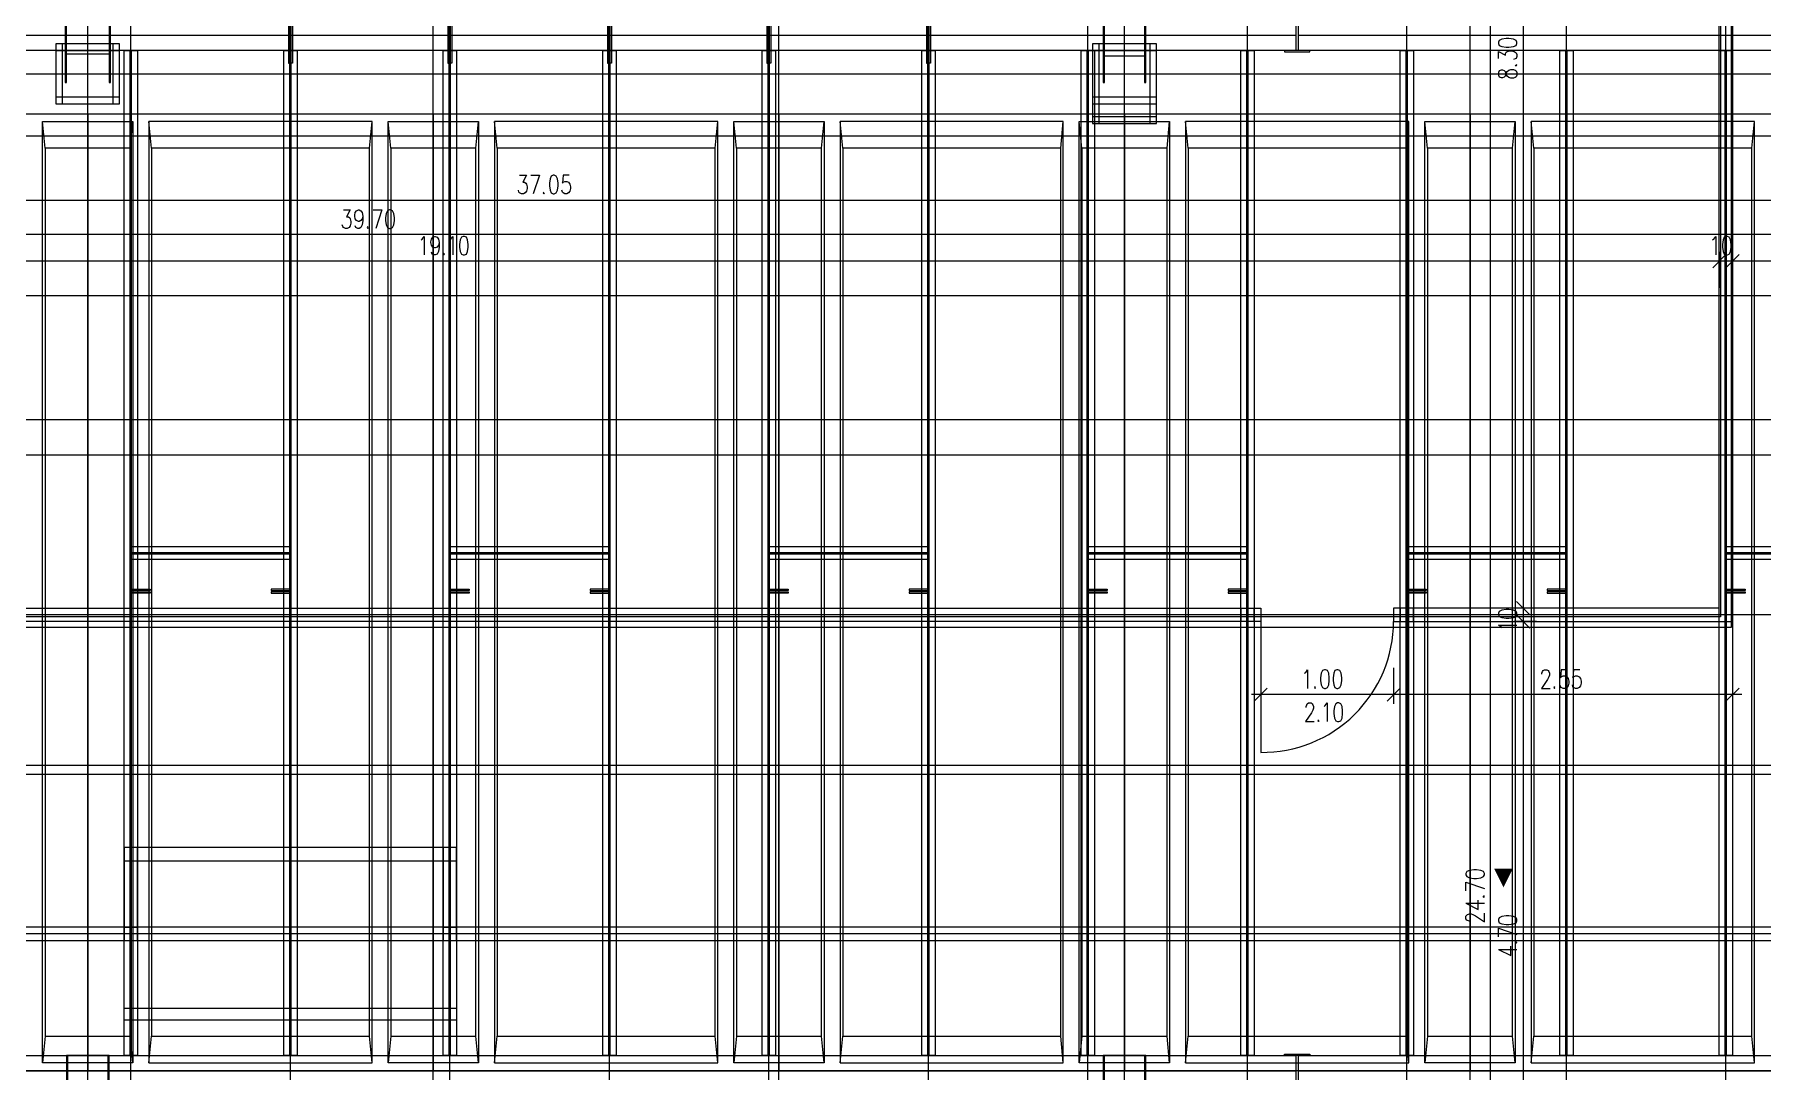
# Model space of a CAD drawing. Header units: inches. Extents: x 0 to 54693, y 0 to 31146.
# Drawn here: x 579.8 to 839.8, y 296.4 to 452.4 of the extents above; entities that cross this region are included whole.
import ezdxf
from ezdxf.lldxf.tags import DXFTag

# ---------------------------------------------------------------- set-up
doc = ezdxf.new("R2010")
doc.units = ezdxf.units.IN
doc.header["$MEASUREMENT"] = 0
doc.layers.add('Added', color=3, linetype='Continuous')
tags = doc.linetypes.add('1070_00_1200$0$SL3', pattern=[0.2, 0.1, -0.1]).pattern_tags.tags
tags[6:7] = [DXFTag(74, 4), DXFTag(75, 0), DXFTag(340, '0'), DXFTag(46, 1.0), DXFTag(50, 0.0), DXFTag(44, 0.0), DXFTag(45, 0.0)]
tags[4:5] = [DXFTag(74, 4), DXFTag(75, 0), DXFTag(340, '0'), DXFTag(46, 1.0), DXFTag(50, 0.0), DXFTag(44, 0.0), DXFTag(45, 0.0)]
tags = doc.linetypes.add('1070_00_1200$0$SP2', pattern=[0.9, 0.4, -0.2, 0.1, -0.2]).pattern_tags.tags
tags[10:11] = [DXFTag(74, 4), DXFTag(75, 0), DXFTag(340, '0'), DXFTag(46, 1.0), DXFTag(50, 0.0), DXFTag(44, 0.0), DXFTag(45, 0.0)]
tags[8:9] = [DXFTag(74, 4), DXFTag(75, 0), DXFTag(340, '0'), DXFTag(46, 1.0), DXFTag(50, 0.0), DXFTag(44, 0.0), DXFTag(45, 0.0)]
tags[6:7] = [DXFTag(74, 4), DXFTag(75, 0), DXFTag(340, '0'), DXFTag(46, 1.0), DXFTag(50, 0.0), DXFTag(44, 0.0), DXFTag(45, 0.0)]
tags[4:5] = [DXFTag(74, 4), DXFTag(75, 0), DXFTag(340, '0'), DXFTag(46, 1.0), DXFTag(50, 0.0), DXFTag(44, 0.0), DXFTag(45, 0.0)]
tags = doc.linetypes.add('1070_00_1200_Trägerrostdwg$0$SP2', pattern=[0.9, 0.4, -0.2, 0.1, -0.2]).pattern_tags.tags
tags[10:11] = [DXFTag(74, 4), DXFTag(75, 0), DXFTag(340, '0'), DXFTag(46, 1.0), DXFTag(50, 0.0), DXFTag(44, 0.0), DXFTag(45, 0.0)]
tags[8:9] = [DXFTag(74, 4), DXFTag(75, 0), DXFTag(340, '0'), DXFTag(46, 1.0), DXFTag(50, 0.0), DXFTag(44, 0.0), DXFTag(45, 0.0)]
tags[6:7] = [DXFTag(74, 4), DXFTag(75, 0), DXFTag(340, '0'), DXFTag(46, 1.0), DXFTag(50, 0.0), DXFTag(44, 0.0), DXFTag(45, 0.0)]
tags[4:5] = [DXFTag(74, 4), DXFTag(75, 0), DXFTag(340, '0'), DXFTag(46, 1.0), DXFTag(50, 0.0), DXFTag(44, 0.0), DXFTag(45, 0.0)]

msp = doc.modelspace()

# ---------------------------------------------------------------- linework, layer by layer
at = {"layer": 'Added', "linetype": '1070_00_1200$0$SP2', "lineweight": -2, "ltscale": 0.18}
for p, q in [((587.84, 47.97), (587.84, 622.06)), ((639.84, 47.97), (639.84, 622.06)), ((691.84, 47.97), (691.84, 622.06)), ((743.84, 47.97), (743.84, 622.06)), ((795.84, 47.97), (795.84, 622.06)), ((762.34, 77.1), (762.34, 573.8)), ((786.34, 77.1), (786.34, 573.8)), ((810.34, 77.1), (810.34, 573.8)), ((834.34, 77.1), (834.34, 573.8)), ((594.34, 77.1), (594.34, 569.1)), ((618.34, 77.1), (618.34, 569.1)), ((642.34, 76.2), (642.34, 569.1)), ((666.34, 76.2), (666.34, 569.1)), ((690.34, 76.2), (690.34, 569.1)), ((714.34, 76.2), (714.34, 569.1)), ((738.34, 76.2), (738.34, 569.1)), ((171.58, 446.5), (1094.14, 446.5)), ((171.58, 440.5), (1057.14, 440.5)), ((587.84, 440.5), (587.84, 296.5)), ((639.84, 440.5), (639.84, 296.5)), ((691.84, 440.5), (691.84, 296.5)), ((743.84, 440.5), (743.84, 296.5)), ((795.84, 440.5), (795.84, 296.5)), ((1026.34, 437.1), (234.34, 437.1)), ((581.04, 297.7), (581.04, 439.3)), ((581.04, 439.3), (594.64, 439.3)), ((581.44, 435.3), (581.04, 439.3)), ((594.24, 435.3), (594.64, 439.3)), ((594.64, 439.3), (594.64, 297.7)), ((597.04, 439.3), (597.04, 297.7)), ((630.64, 439.3), (597.04, 439.3)), ((597.44, 435.3), (597.04, 439.3)), ((630.24, 435.3), (630.64, 439.3)), ((630.64, 297.7), (630.64, 439.3)), ((633.04, 297.7), (633.04, 439.3)), ((633.04, 439.3), (646.64, 439.3)), ((633.44, 435.3), (633.04, 439.3)), ((646.24, 435.3), (646.64, 439.3)), ((646.64, 439.3), (646.64, 297.7)), ((649.04, 439.3), (649.04, 297.7)), ((682.64, 439.3), (649.04, 439.3)), ((649.44, 435.3), (649.04, 439.3)), ((682.24, 435.3), (682.64, 439.3)), ((682.64, 297.7), (682.64, 439.3)), ((685.04, 297.7), (685.04, 439.3)), ((685.04, 439.3), (698.64, 439.3)), ((685.44, 435.3), (685.04, 439.3)), ((698.24, 435.3), (698.64, 439.3)), ((698.64, 439.3), (698.64, 297.7)), ((701.04, 439.3), (701.04, 297.7)), ((734.64, 439.3), (701.04, 439.3)), ((701.44, 435.3), (701.04, 439.3)), ((734.24, 435.3), (734.64, 439.3)), ((734.64, 297.7), (734.64, 439.3)), ((737.04, 297.7), (737.04, 439.3)), ((737.04, 439.3), (750.64, 439.3)), ((737.44, 435.3), (737.04, 439.3)), ((750.24, 435.3), (750.64, 439.3)), ((750.64, 439.3), (750.64, 297.7)), ((753.04, 439.3), (753.04, 297.7)), ((786.64, 439.3), (753.04, 439.3)), ((753.44, 435.3), (753.04, 439.3)), ((786.24, 435.3), (786.64, 439.3)), ((786.64, 297.7), (786.64, 439.3)), ((789.04, 297.7), (789.04, 439.3)), ((789.04, 439.3), (802.64, 439.3)), ((789.44, 435.3), (789.04, 439.3)), ((802.24, 435.3), (802.64, 439.3)), ((802.64, 439.3), (802.64, 297.7)), ((805.04, 439.3), (805.04, 297.7)), ((838.64, 439.3), (805.04, 439.3)), ((805.44, 435.3), (805.04, 439.3)), ((838.24, 435.3), (838.64, 439.3)), ((838.64, 297.7), (838.64, 439.3)), ((594.24, 435.3), (581.44, 435.3)), ((581.44, 435.3), (581.44, 301.7)), ((594.24, 301.7), (594.24, 435.3)), ((630.24, 435.3), (597.44, 435.3)), ((597.44, 435.3), (597.44, 301.7)), ((630.24, 301.7), (630.24, 435.3)), ((646.24, 435.3), (633.44, 435.3)), ((633.44, 435.3), (633.44, 301.7)), ((646.24, 301.7), (646.24, 435.3)), ((682.24, 435.3), (649.44, 435.3)), ((649.44, 435.3), (649.44, 301.7)), ((682.24, 301.7), (682.24, 435.3)), ((698.24, 435.3), (685.44, 435.3)), ((685.44, 435.3), (685.44, 301.7)), ((698.24, 301.7), (698.24, 435.3)), ((734.24, 435.3), (701.44, 435.3)), ((701.44, 435.3), (701.44, 301.7)), ((734.24, 301.7), (734.24, 435.3)), ((750.24, 435.3), (737.44, 435.3)), ((737.44, 435.3), (737.44, 301.7)), ((750.24, 301.7), (750.24, 435.3)), ((786.24, 435.3), (753.44, 435.3)), ((753.44, 435.3), (753.44, 301.7)), ((786.24, 301.7), (786.24, 435.3)), ((802.24, 435.3), (789.44, 435.3)), ((789.44, 435.3), (789.44, 301.7)), ((802.24, 301.7), (802.24, 435.3)), ((838.24, 435.3), (805.44, 435.3)), ((805.44, 435.3), (805.44, 301.7)), ((838.24, 301.7), (838.24, 435.3)), ((1026.34, 413.1), (234.34, 413.1)), ((171.58, 394.5), (1094.14, 394.5)), ((1026.34, 389.1), (234.34, 389.1)), ((1026.34, 365.1), (234.34, 365.1)), ((171.58, 342.5), (1094.14, 342.5)), ((1026.34, 341.1), (234.34, 341.1)), ((1026.34, 317.1), (234.34, 317.1)), ((581.44, 301.7), (581.04, 297.7)), ((581.44, 301.7), (594.24, 301.7)), ((594.64, 297.7), (594.24, 301.7)), ((597.04, 297.7), (597.44, 301.7)), ((597.44, 301.7), (630.24, 301.7)), ((630.64, 297.7), (630.24, 301.7)), ((633.44, 301.7), (633.04, 297.7)), ((633.44, 301.7), (646.24, 301.7)), ((646.64, 297.7), (646.24, 301.7)), ((649.04, 297.7), (649.44, 301.7)), ((649.44, 301.7), (682.24, 301.7)), ((682.64, 297.7), (682.24, 301.7)), ((685.44, 301.7), (685.04, 297.7)), ((685.44, 301.7), (698.24, 301.7)), ((698.64, 297.7), (698.24, 301.7)), ((701.04, 297.7), (701.44, 301.7)), ((701.44, 301.7), (734.24, 301.7)), ((734.64, 297.7), (734.24, 301.7)), ((737.44, 301.7), (737.04, 297.7)), ((737.44, 301.7), (750.24, 301.7)), ((750.64, 297.7), (750.24, 301.7)), ((753.04, 297.7), (753.44, 301.7)), ((753.44, 301.7), (786.24, 301.7)), ((786.64, 297.7), (786.24, 301.7)), ((789.44, 301.7), (789.04, 297.7)), ((789.44, 301.7), (802.24, 301.7)), ((802.64, 297.7), (802.24, 301.7)), ((805.04, 297.7), (805.44, 301.7)), ((805.44, 301.7), (838.24, 301.7)), ((838.64, 297.7), (838.24, 301.7)), ((1057.14, 296.5), (171.58, 296.5)), ((594.64, 297.7), (581.04, 297.7)), ((597.04, 297.7), (630.64, 297.7)), ((646.64, 297.7), (633.04, 297.7)), ((649.04, 297.7), (682.64, 297.7)), ((698.64, 297.7), (685.04, 297.7)), ((701.04, 297.7), (734.64, 297.7)), ((750.64, 297.7), (737.04, 297.7)), ((753.04, 297.7), (786.64, 297.7)), ((802.64, 297.7), (789.04, 297.7)), ((805.04, 297.7), (838.64, 297.7))]:
    msp.add_line(p, q, dxfattribs=at)
at = {"layer": 'Added', "linetype": 'Continuous', "lineweight": -2, "ltscale": 0.18}
for p, q in [((798.94, 47.97), (798.94, 600.2)), ((803.84, 576.2), (803.84, 74.7)), ((835.14, 568.8), (835.14, 363.2)), ((835.34, 534.1), (835.34, 364.1)), ((833.34, 366.1), (833.34, 532.1)), ((833.54, 531.2), (833.54, 364.8)), ((171.58, 427.5), (1028.74, 427.5)), ((1053.54, 422.3), (231.94, 422.3)), ((834.33, 419.29), (832.35, 417.31)), ((833.34, 419.7), (833.34, 414.3)), ((836.33, 419.29), (834.35, 417.31)), ((835.34, 419.7), (835.34, 414.3)), ((1028.74, 418.3), (222.44, 418.3)), ((802.85, 367.09), (804.83, 365.11)), ((764.34, 364.1), (449.34, 364.1)), ((833.54, 364.8), (451.14, 364.8)), ((451.34, 366.1), (764.34, 366.1)), ((761.34, 366.1), (761.34, 364.1)), ((763.34, 364.1), (763.34, 366.1)), ((764.34, 366.1), (764.34, 344.4)), ((833.34, 366.1), (784.34, 366.1)), ((784.34, 366.1), (784.34, 364.1)), ((784.34, 364.1), (835.34, 364.1)), ((785.34, 366.1), (785.34, 364.1)), ((787.34, 364.1), (787.34, 366.1)), ((787.34, 364.1), (787.34, 366.1)), ((805.84, 366.1), (802.44, 366.1)), ((805.84, 364.1), (802.44, 364.1)), ((802.85, 365.09), (804.83, 363.11)), ((835.14, 363.2), (449.54, 363.2)), ((764.34, 357.1), (764.34, 351.7)), ((784.34, 357.1), (784.34, 351.7)), ((835.34, 357.1), (835.34, 351.7)), ((763.35, 352.11), (765.33, 354.09)), ((783.35, 352.11), (785.33, 354.09)), ((834.35, 352.11), (836.33, 354.09)), ((836.74, 353.1), (762.94, 353.1))]:
    msp.add_line(p, q, dxfattribs=at)
at = {"layer": 'Added', "linetype": '1070_00_1200_Trägerrostdwg$0$SP2', "lineweight": -2, "ltscale": 0.18}
for p, q in [((618.04, 456.7), (618.04, 448.1)), ((618.24, 448.1), (618.24, 456.7)), ((618.44, 448.1), (618.44, 456.7)), ((618.64, 456.7), (618.64, 448.1)), ((642.04, 456.7), (642.04, 448.1)), ((642.24, 448.1), (642.24, 456.7)), ((642.44, 448.1), (642.44, 456.7)), ((642.64, 456.7), (642.64, 448.1)), ((666.04, 456.7), (666.04, 448.1)), ((666.24, 448.1), (666.24, 456.7)), ((666.44, 448.1), (666.44, 456.7)), ((666.64, 456.7), (666.64, 448.1)), ((690.04, 456.7), (690.04, 448.1)), ((690.24, 448.1), (690.24, 456.7)), ((690.44, 448.1), (690.44, 456.7)), ((690.64, 456.7), (690.64, 448.1)), ((714.04, 456.7), (714.04, 448.1)), ((714.24, 448.1), (714.24, 456.7)), ((714.44, 448.1), (714.44, 456.7)), ((714.64, 456.7), (714.64, 448.1)), ((584.44, 454.8), (584.44, 445.2)), ((584.64, 445.2), (584.64, 454.8)), ((591.04, 454.8), (591.04, 445.2)), ((591.24, 445.2), (591.24, 454.8)), ((740.64, 454.8), (740.64, 445.2)), ((740.84, 445.2), (740.84, 454.8)), ((746.84, 454.8), (746.84, 445.2)), ((747.04, 445.2), (747.04, 454.8)), ((769.64, 454.8), (769.64, 450)), ((770.04, 450), (770.04, 454.8)), ((562.04, 452.3), (769.64, 452.3)), ((769.64, 450), (562.04, 450)), ((593.34, 298.8), (593.34, 450)), ((593.34, 450), (595.34, 450)), ((594.24, 298.8), (594.24, 450)), ((594.44, 298.8), (594.44, 450)), ((595.34, 450), (595.34, 298.8)), ((617.34, 298.8), (617.34, 450)), ((617.34, 450), (619.34, 450)), ((618.24, 298.8), (618.24, 450)), ((618.44, 298.8), (618.44, 450)), ((619.34, 450), (619.34, 298.8)), ((641.34, 298.8), (641.34, 450)), ((641.34, 450), (643.34, 450)), ((642.24, 298.8), (642.24, 450)), ((642.44, 298.8), (642.44, 450)), ((643.34, 450), (643.34, 298.8)), ((665.34, 298.8), (665.34, 450)), ((665.34, 450), (667.34, 450)), ((666.24, 298.8), (666.24, 450)), ((666.44, 298.8), (666.44, 450)), ((667.34, 450), (667.34, 298.8)), ((689.34, 298.8), (689.34, 450)), ((689.34, 450), (691.34, 450)), ((690.24, 298.8), (690.24, 450)), ((690.44, 298.8), (690.44, 450)), ((691.34, 450), (691.34, 298.8)), ((713.34, 298.8), (713.34, 450)), ((713.34, 450), (715.34, 450)), ((714.24, 298.8), (714.24, 450)), ((714.44, 298.8), (714.44, 450)), ((715.34, 450), (715.34, 298.8)), ((737.34, 298.8), (737.34, 450)), ((737.34, 450), (739.34, 450)), ((738.24, 298.8), (738.24, 450)), ((738.44, 298.8), (738.44, 450)), ((739.34, 450), (739.34, 298.8)), ((761.34, 298.8), (761.34, 450)), ((761.34, 450), (763.34, 450)), ((762.24, 298.8), (762.24, 450)), ((762.44, 298.8), (762.44, 450)), ((763.34, 450), (763.34, 298.8)), ((771.74, 450), (767.94, 450)), ((767.94, 450), (767.94, 449.8)), ((767.94, 449.8), (771.74, 449.8)), ((770.04, 452.3), (873.64, 452.3)), ((873.64, 450), (770.04, 450)), ((771.74, 449.8), (771.74, 450)), ((785.34, 298.8), (785.34, 450)), ((785.34, 450), (787.34, 450)), ((786.24, 298.8), (786.24, 450)), ((786.44, 298.8), (786.44, 450)), ((787.34, 450), (787.34, 298.8)), ((809.34, 298.8), (809.34, 450)), ((809.34, 450), (811.34, 450)), ((810.24, 298.8), (810.24, 450)), ((810.44, 298.8), (810.44, 450)), ((811.34, 450), (811.34, 298.8)), ((833.34, 298.8), (833.34, 450)), ((833.34, 450), (835.34, 450)), ((834.24, 298.8), (834.24, 450)), ((834.44, 298.8), (834.44, 450)), ((835.34, 450), (835.34, 298.8)), ((584.44, 449.5), (591.24, 449.5)), ((618.04, 448.1), (618.24, 448.1)), ((618.64, 448.1), (618.44, 448.1)), ((642.04, 448.1), (642.24, 448.1)), ((642.64, 448.1), (642.44, 448.1)), ((666.04, 448.1), (666.24, 448.1)), ((666.64, 448.1), (666.44, 448.1)), ((690.04, 448.1), (690.24, 448.1)), ((690.64, 448.1), (690.44, 448.1)), ((714.04, 448.1), (714.24, 448.1)), ((714.64, 448.1), (714.44, 448.1)), ((740.64, 449.2), (747.04, 449.2)), ((584.44, 445.2), (584.64, 445.2)), ((591.04, 445.2), (591.24, 445.2)), ((740.64, 445.2), (740.84, 445.2)), ((746.84, 445.2), (747.04, 445.2)), ((594.44, 375.4), (618.24, 375.4)), ((594.44, 374.5), (618.24, 374.5)), ((642.44, 375.4), (666.24, 375.4)), ((642.44, 374.5), (666.24, 374.5)), ((690.44, 375.4), (714.24, 375.4)), ((690.44, 374.5), (714.24, 374.5)), ((738.44, 375.4), (762.24, 375.4)), ((738.44, 374.5), (762.24, 374.5)), ((786.44, 375.4), (810.24, 375.4)), ((786.44, 374.5), (810.24, 374.5)), ((834.44, 375.4), (858.24, 375.4)), ((834.44, 374.5), (858.24, 374.5)), ((594.44, 374.3), (618.24, 374.3)), ((618.24, 373.4), (594.44, 373.4)), ((642.44, 374.3), (666.24, 374.3)), ((666.24, 373.4), (642.44, 373.4)), ((690.44, 374.3), (714.24, 374.3)), ((714.24, 373.4), (690.44, 373.4)), ((738.44, 374.3), (762.24, 374.3)), ((762.24, 373.4), (738.44, 373.4)), ((786.44, 374.3), (810.24, 374.3)), ((810.24, 373.4), (786.44, 373.4)), ((834.44, 374.3), (858.24, 374.3)), ((858.24, 373.4), (834.44, 373.4)), ((594.44, 368.77), (594.44, 368.97)), ((594.44, 368.97), (597.24, 368.97)), ((597.24, 368.77), (594.44, 368.77)), ((594.44, 368.37), (594.44, 368.57)), ((594.44, 368.57), (597.24, 368.57)), ((597.24, 368.37), (594.44, 368.37)), ((597.24, 368.97), (597.24, 368.77)), ((597.24, 368.57), (597.24, 368.37)), ((618.24, 368.97), (615.44, 368.97)), ((615.44, 368.97), (615.44, 368.77)), ((615.44, 368.77), (618.24, 368.77)), ((618.24, 368.57), (615.44, 368.57)), ((615.44, 368.57), (615.44, 368.37)), ((615.44, 368.37), (618.24, 368.37)), ((618.24, 368.77), (618.24, 368.97)), ((618.24, 368.37), (618.24, 368.57)), ((642.44, 368.77), (642.44, 368.97)), ((642.44, 368.97), (645.24, 368.97)), ((645.24, 368.77), (642.44, 368.77)), ((642.44, 368.37), (642.44, 368.57)), ((642.44, 368.57), (645.24, 368.57)), ((645.24, 368.37), (642.44, 368.37)), ((645.24, 368.97), (645.24, 368.77)), ((645.24, 368.57), (645.24, 368.37)), ((666.24, 368.97), (663.44, 368.97)), ((663.44, 368.97), (663.44, 368.77)), ((663.44, 368.77), (666.24, 368.77)), ((666.24, 368.57), (663.44, 368.57)), ((663.44, 368.57), (663.44, 368.37)), ((663.44, 368.37), (666.24, 368.37)), ((666.24, 368.77), (666.24, 368.97)), ((666.24, 368.37), (666.24, 368.57)), ((690.44, 368.77), (690.44, 368.97)), ((690.44, 368.97), (693.24, 368.97)), ((693.24, 368.77), (690.44, 368.77)), ((690.44, 368.37), (690.44, 368.57)), ((690.44, 368.57), (693.24, 368.57)), ((693.24, 368.37), (690.44, 368.37)), ((693.24, 368.97), (693.24, 368.77)), ((693.24, 368.57), (693.24, 368.37)), ((714.24, 368.97), (711.44, 368.97)), ((711.44, 368.97), (711.44, 368.77)), ((711.44, 368.77), (714.24, 368.77)), ((714.24, 368.57), (711.44, 368.57)), ((711.44, 368.57), (711.44, 368.37)), ((711.44, 368.37), (714.24, 368.37)), ((714.24, 368.77), (714.24, 368.97)), ((714.24, 368.37), (714.24, 368.57)), ((738.44, 368.77), (738.44, 368.97)), ((738.44, 368.97), (741.24, 368.97)), ((741.24, 368.77), (738.44, 368.77)), ((738.44, 368.37), (738.44, 368.57)), ((738.44, 368.57), (741.24, 368.57)), ((741.24, 368.37), (738.44, 368.37)), ((741.24, 368.97), (741.24, 368.77)), ((741.24, 368.57), (741.24, 368.37)), ((762.24, 368.97), (759.44, 368.97)), ((759.44, 368.97), (759.44, 368.77)), ((759.44, 368.77), (762.24, 368.77)), ((762.24, 368.57), (759.44, 368.57)), ((759.44, 368.57), (759.44, 368.37)), ((759.44, 368.37), (762.24, 368.37)), ((762.24, 368.77), (762.24, 368.97)), ((762.24, 368.37), (762.24, 368.57)), ((786.44, 368.77), (786.44, 368.97)), ((786.44, 368.97), (789.24, 368.97)), ((789.24, 368.77), (786.44, 368.77)), ((786.44, 368.37), (786.44, 368.57)), ((786.44, 368.57), (789.24, 368.57)), ((789.24, 368.37), (786.44, 368.37)), ((789.24, 368.97), (789.24, 368.77)), ((789.24, 368.57), (789.24, 368.37)), ((810.24, 368.97), (807.44, 368.97)), ((807.44, 368.97), (807.44, 368.77)), ((807.44, 368.77), (810.24, 368.77)), ((810.24, 368.57), (807.44, 368.57)), ((807.44, 368.57), (807.44, 368.37)), ((807.44, 368.37), (810.24, 368.37)), ((810.24, 368.77), (810.24, 368.97)), ((810.24, 368.37), (810.24, 368.57)), ((834.44, 368.77), (834.44, 368.97)), ((834.44, 368.97), (837.24, 368.97)), ((837.24, 368.77), (834.44, 368.77)), ((834.44, 368.37), (834.44, 368.57)), ((834.44, 368.57), (837.24, 368.57)), ((837.24, 368.37), (834.44, 368.37)), ((837.24, 368.97), (837.24, 368.77)), ((837.24, 368.57), (837.24, 368.37)), ((767.94, 298.8), (767.94, 299)), ((767.94, 299), (771.74, 299)), ((771.74, 299), (771.74, 298.8)), ((562.04, 298.8), (769.64, 298.8)), ((562.04, 296.5), (769.64, 296.5)), ((584.64, 298.8), (584.64, 289.2)), ((591.04, 298.8), (584.64, 298.8)), ((584.84, 289.2), (584.84, 298.8)), ((590.84, 298.8), (590.84, 289.2)), ((591.04, 289.2), (591.04, 298.8)), ((595.34, 298.8), (593.34, 298.8)), ((619.34, 298.8), (617.34, 298.8)), ((643.34, 298.8), (641.34, 298.8)), ((667.34, 298.8), (665.34, 298.8)), ((691.34, 298.8), (689.34, 298.8)), ((715.34, 298.8), (713.34, 298.8)), ((739.34, 298.8), (737.34, 298.8)), ((740.64, 298.8), (740.64, 289.2)), ((747.04, 298.8), (740.64, 298.8)), ((740.84, 289.2), (740.84, 298.8)), ((746.84, 298.8), (746.84, 289.2)), ((747.04, 289.2), (747.04, 298.8)), ((763.34, 298.8), (761.34, 298.8)), ((771.74, 298.8), (767.94, 298.8)), ((769.64, 298.8), (769.64, 294)), ((770.04, 294), (770.04, 298.8)), ((770.04, 298.8), (873.64, 298.8)), ((770.04, 296.5), (873.64, 296.5)), ((787.34, 298.8), (785.34, 298.8)), ((811.34, 298.8), (809.34, 298.8)), ((835.34, 298.8), (833.34, 298.8))]:
    msp.add_line(p, q, dxfattribs=at)
at = {"layer": 'Added', "linetype": '1070_00_1200$0$SL3', "lineweight": -2, "ltscale": 0.18}
for p, q in [((583.04, 451), (583.04, 442)), ((592.64, 451), (583.04, 451)), ((583.04, 450), (592.64, 450)), ((584.04, 442), (584.04, 451)), ((591.64, 451), (591.64, 442)), ((592.64, 442), (592.64, 451)), ((739.04, 451), (739.04, 439)), ((748.64, 451), (739.04, 451)), ((739.04, 450), (748.64, 450)), ((740.04, 439), (740.04, 451)), ((747.64, 451), (747.64, 439)), ((748.64, 439), (748.64, 451)), ((592.64, 443), (583.04, 443)), ((583.04, 442), (592.64, 442)), ((748.64, 443), (739.04, 443)), ((739.04, 442), (748.64, 442)), ((748.64, 440), (739.04, 440)), ((739.04, 439), (748.64, 439)), ((595.34, 330.1), (593.34, 330.1)), ((593.34, 330.1), (593.34, 316.1)), ((643.34, 330.1), (593.34, 330.1)), ((593.34, 330.1), (593.34, 328.1)), ((593.34, 328.1), (643.34, 328.1)), ((595.34, 316.1), (595.34, 330.1)), ((643.34, 330.1), (641.34, 330.1)), ((641.34, 330.1), (641.34, 316.1)), ((643.34, 328.1), (643.34, 330.1)), ((643.34, 316.1), (643.34, 330.1)), ((895.34, 318.1), (329.34, 318.1)), ((593.34, 318.1), (595.34, 318.1)), ((593.34, 304.1), (593.34, 318.1)), ((595.34, 318.1), (595.34, 304.1)), ((641.34, 318.1), (643.34, 318.1)), ((641.34, 304.1), (641.34, 318.1)), ((643.34, 318.1), (643.34, 304.1)), ((329.34, 316.1), (895.34, 316.1)), ((593.34, 316.1), (595.34, 316.1)), ((641.34, 316.1), (643.34, 316.1)), ((593.34, 305.9), (643.34, 305.9)), ((593.34, 304.1), (593.34, 305.9)), ((643.34, 305.9), (643.34, 304.1)), ((595.34, 304.1), (593.34, 304.1)), ((643.34, 304.1), (593.34, 304.1)), ((643.34, 304.1), (641.34, 304.1))]:
    msp.add_line(p, q, dxfattribs=at)
at = {"layer": 'Added', "linetype": 'ByBlock', "lineweight": -2, "ltscale": 0.18}
for p, q in [((800.24, 451.53), (800.1, 451.25)), ((800.1, 451.25), (800.1, 451.06)), ((800.1, 451.06), (800.24, 450.78)), ((800.1, 448.82), (800.1, 449.85)), ((800.1, 449.85), (801.17, 449.29)), ((800.64, 451.72), (800.24, 451.53)), ((800.24, 450.78), (800.64, 450.6)), ((801.3, 451.81), (800.64, 451.72)), ((800.64, 450.6), (801.3, 450.5)), ((801.7, 451.81), (801.3, 451.81)), ((801.3, 450.5), (801.7, 450.5)), ((801.3, 449.76), (801.44, 449.85)), ((801.44, 449.85), (801.84, 449.94)), ((802.37, 451.72), (801.7, 451.81)), ((801.7, 450.5), (802.37, 450.6)), ((801.84, 449.94), (802.1, 449.94)), ((802.1, 449.94), (802.5, 449.85)), ((802.77, 451.53), (802.37, 451.72)), ((802.37, 450.6), (802.77, 450.78)), ((802.5, 449.85), (802.77, 449.66)), ((802.9, 451.25), (802.77, 451.53)), ((802.77, 450.78), (802.9, 451.06)), ((802.9, 451.06), (802.9, 451.25)), ((801.17, 449.57), (801.3, 449.76)), ((801.17, 449.29), (801.17, 449.57)), ((802.64, 448.73), (802.37, 448.64)), ((802.77, 448.82), (802.64, 448.73)), ((802.64, 447.8), (802.77, 447.7)), ((802.77, 449.66), (802.9, 449.38)), ((802.9, 449.1), (802.77, 448.82)), ((802.9, 447.8), (802.77, 447.89)), ((802.77, 447.7), (802.9, 447.8)), ((802.9, 449.38), (802.9, 449.1)), ((800.24, 446.96), (800.1, 446.68)), ((800.1, 446.68), (800.1, 446.3)), ((800.1, 446.3), (800.24, 446.02)), ((800.5, 447.05), (800.24, 446.96)), ((800.24, 446.02), (800.5, 445.93)), ((800.77, 447.05), (800.5, 447.05)), ((800.5, 445.93), (800.77, 445.93)), ((801.04, 446.96), (800.77, 447.05)), ((800.77, 445.93), (801.04, 446.02)), ((801.17, 446.77), (801.04, 446.96)), ((801.04, 446.02), (801.17, 446.21)), ((801.3, 446.4), (801.17, 446.77)), ((801.17, 446.21), (801.3, 446.58)), ((801.3, 446.58), (801.44, 446.86)), ((801.44, 446.12), (801.3, 446.4)), ((801.44, 446.86), (801.7, 447.05)), ((801.7, 445.93), (801.44, 446.12)), ((801.7, 447.05), (801.97, 447.14)), ((801.97, 445.84), (801.7, 445.93)), ((801.97, 447.14), (802.37, 447.14)), ((802.37, 445.84), (801.97, 445.84)), ((802.37, 447.14), (802.64, 447.05)), ((802.64, 445.93), (802.37, 445.84)), ((802.64, 447.05), (802.77, 446.96)), ((802.77, 446.02), (802.64, 445.93)), ((802.77, 446.96), (802.9, 446.68)), ((802.9, 446.3), (802.77, 446.02)), ((802.9, 446.68), (802.9, 446.3)), ((652.83, 431.24), (653.85, 431.24)), ((653.85, 431.24), (653.29, 430.17)), ((653.29, 430.17), (653.57, 430.17)), ((653.57, 430.17), (653.76, 430.04)), ((653.76, 430.04), (653.85, 429.9)), ((653.85, 429.9), (653.95, 429.5)), ((653.95, 429.24), (653.85, 428.84)), ((653.95, 429.5), (653.95, 429.24)), ((654.51, 431.24), (655.81, 431.24)), ((655.81, 431.24), (654.88, 428.44)), ((657.4, 430.7), (657.31, 430.04)), ((657.31, 430.04), (657.31, 429.64)), ((657.31, 429.64), (657.4, 428.97)), ((657.59, 431.1), (657.4, 430.7)), ((657.87, 431.24), (657.59, 431.1)), ((658.05, 431.24), (657.87, 431.24)), ((658.33, 431.1), (658.05, 431.24)), ((658.52, 430.7), (658.33, 431.1)), ((658.61, 430.04), (658.52, 430.7)), ((658.52, 428.97), (658.61, 429.64)), ((658.61, 429.64), (658.61, 430.04)), ((659.36, 431.24), (659.27, 430.04)), ((659.27, 430.04), (659.36, 430.17)), ((660.29, 431.24), (659.36, 431.24)), ((659.36, 430.17), (659.64, 430.3)), ((659.64, 430.3), (659.92, 430.3)), ((659.92, 430.3), (660.2, 430.17)), ((660.2, 430.17), (660.39, 429.9)), ((660.39, 429.9), (660.48, 429.5)), ((660.48, 429.24), (660.39, 428.84)), ((660.48, 429.5), (660.48, 429.24)), ((652.73, 428.7), (652.64, 428.97)), ((652.83, 428.57), (652.73, 428.7)), ((653.11, 428.44), (652.83, 428.57)), ((653.39, 428.44), (653.11, 428.44)), ((653.67, 428.57), (653.39, 428.44)), ((653.85, 428.84), (653.67, 428.57)), ((656.47, 428.7), (656.37, 428.57)), ((656.37, 428.57), (656.47, 428.44)), ((656.47, 428.44), (656.56, 428.57)), ((657.4, 428.97), (657.59, 428.57)), ((657.59, 428.57), (657.87, 428.44)), ((657.87, 428.44), (658.05, 428.44)), ((658.05, 428.44), (658.33, 428.57)), ((658.33, 428.57), (658.52, 428.97)), ((659.27, 428.7), (659.17, 428.97)), ((659.36, 428.57), (659.27, 428.7)), ((659.64, 428.44), (659.36, 428.57)), ((659.92, 428.44), (659.64, 428.44)), ((660.2, 428.57), (659.92, 428.44)), ((660.39, 428.84), (660.2, 428.57)), ((626.33, 426.04), (627.35, 426.04)), ((627.35, 426.04), (626.79, 424.97)), ((626.79, 424.97), (627.07, 424.97)), ((627.07, 424.97), (627.26, 424.84)), ((627.26, 424.84), (627.35, 424.7)), ((627.35, 424.7), (627.45, 424.3)), ((627.45, 424.04), (627.35, 423.64)), ((627.45, 424.3), (627.45, 424.04)), ((628.01, 425.24), (628.1, 425.64)), ((628.01, 425.1), (628.01, 425.24)), ((628.1, 424.7), (628.01, 425.1)), ((628.1, 425.64), (628.29, 425.9)), ((628.29, 424.44), (628.1, 424.7)), ((628.29, 425.9), (628.57, 426.04)), ((628.57, 424.3), (628.29, 424.44)), ((628.57, 426.04), (628.66, 426.04)), ((628.66, 424.3), (628.57, 424.3)), ((628.66, 426.04), (628.94, 425.9)), ((628.94, 424.44), (628.66, 424.3)), ((628.94, 425.9), (629.13, 425.64)), ((629.13, 424.7), (628.94, 424.44)), ((629.13, 425.64), (629.22, 425.1)), ((629.22, 425.1), (629.13, 424.7)), ((629.22, 424.44), (629.13, 423.77)), ((629.22, 425.1), (629.22, 424.44)), ((630.81, 426.04), (632.11, 426.04)), ((632.11, 426.04), (631.18, 423.24)), ((632.77, 425.5), (632.67, 424.84)), ((632.67, 424.84), (632.67, 424.44)), ((632.67, 424.44), (632.77, 423.77)), ((632.95, 425.9), (632.77, 425.5)), ((633.23, 426.04), (632.95, 425.9)), ((633.42, 426.04), (633.23, 426.04)), ((633.7, 425.9), (633.42, 426.04)), ((633.89, 425.5), (633.7, 425.9)), ((633.98, 424.84), (633.89, 425.5)), ((633.89, 423.77), (633.98, 424.44)), ((633.98, 424.44), (633.98, 424.84)), ((626.23, 423.5), (626.14, 423.77)), ((626.33, 423.37), (626.23, 423.5)), ((626.61, 423.24), (626.33, 423.37)), ((626.89, 423.24), (626.61, 423.24)), ((627.17, 423.37), (626.89, 423.24)), ((627.35, 423.64), (627.17, 423.37)), ((628.19, 423.37), (628.1, 423.64)), ((628.47, 423.24), (628.19, 423.37)), ((628.66, 423.24), (628.47, 423.24)), ((628.94, 423.37), (628.66, 423.24)), ((629.13, 423.77), (628.94, 423.37)), ((629.97, 423.5), (629.87, 423.37)), ((629.87, 423.37), (629.97, 423.24)), ((629.97, 423.24), (630.06, 423.37)), ((632.77, 423.77), (632.95, 423.37)), ((632.95, 423.37), (633.23, 423.24)), ((633.23, 423.24), (633.42, 423.24)), ((633.42, 423.24), (633.7, 423.37)), ((633.7, 423.37), (633.89, 423.77)), ((638, 421.5), (638.18, 421.64)), ((638.18, 421.64), (638.46, 422.04)), ((638.46, 422.04), (638.46, 419.24)), ((639.49, 421.24), (639.58, 421.64)), ((639.49, 421.1), (639.49, 421.24)), ((639.58, 421.64), (639.77, 421.9)), ((639.77, 421.9), (640.05, 422.04)), ((640.05, 422.04), (640.14, 422.04)), ((640.14, 422.04), (640.42, 421.9)), ((640.42, 421.9), (640.61, 421.64)), ((640.61, 421.64), (640.7, 421.1)), ((642.29, 421.5), (642.48, 421.64)), ((642.48, 421.64), (642.76, 422.04)), ((642.76, 422.04), (642.76, 419.24)), ((643.88, 421.5), (643.78, 420.84)), ((644.06, 421.9), (643.88, 421.5)), ((644.34, 422.04), (644.06, 421.9)), ((644.53, 422.04), (644.34, 422.04)), ((644.81, 421.9), (644.53, 422.04)), ((645, 421.5), (644.81, 421.9)), ((645.09, 420.84), (645, 421.5)), ((832.33, 421.5), (832.52, 421.64)), ((832.52, 421.64), (832.8, 422.04)), ((832.8, 422.04), (832.8, 419.24)), ((833.92, 421.5), (833.82, 420.84)), ((834.1, 421.9), (833.92, 421.5)), ((834.38, 422.04), (834.1, 421.9)), ((834.57, 422.04), (834.38, 422.04)), ((834.85, 421.9), (834.57, 422.04)), ((835.04, 421.5), (834.85, 421.9)), ((835.13, 420.84), (835.04, 421.5)), ((639.58, 420.7), (639.49, 421.1)), ((639.77, 420.44), (639.58, 420.7)), ((639.68, 419.37), (639.58, 419.64)), ((639.96, 419.24), (639.68, 419.37)), ((640.05, 420.3), (639.77, 420.44)), ((640.14, 419.24), (639.96, 419.24)), ((640.14, 420.3), (640.05, 420.3)), ((640.42, 420.44), (640.14, 420.3)), ((640.42, 419.37), (640.14, 419.24)), ((640.61, 420.7), (640.42, 420.44)), ((640.61, 419.77), (640.42, 419.37)), ((640.7, 421.1), (640.61, 420.7)), ((640.7, 420.44), (640.61, 419.77)), ((640.7, 421.1), (640.7, 420.44)), ((641.45, 419.5), (641.36, 419.37)), ((641.36, 419.37), (641.45, 419.24)), ((641.45, 419.24), (641.54, 419.37)), ((643.78, 420.84), (643.78, 420.44)), ((643.78, 420.44), (643.88, 419.77)), ((643.88, 419.77), (644.06, 419.37)), ((644.06, 419.37), (644.34, 419.24)), ((644.34, 419.24), (644.53, 419.24)), ((644.53, 419.24), (644.81, 419.37)), ((644.81, 419.37), (645, 419.77)), ((645, 419.77), (645.09, 420.44)), ((645.09, 420.44), (645.09, 420.84)), ((833.82, 420.84), (833.82, 420.44)), ((833.82, 420.44), (833.92, 419.77)), ((833.92, 419.77), (834.1, 419.37)), ((834.1, 419.37), (834.38, 419.24)), ((834.38, 419.24), (834.57, 419.24)), ((834.57, 419.24), (834.85, 419.37)), ((834.85, 419.37), (835.04, 419.77)), ((835.04, 419.77), (835.13, 420.44)), ((835.13, 420.44), (835.13, 420.84)), ((800.24, 365.62), (800.1, 365.34)), ((800.1, 365.34), (800.1, 365.15)), ((800.1, 365.15), (800.24, 364.87)), ((800.64, 365.8), (800.24, 365.62)), ((800.24, 364.87), (800.64, 364.68)), ((801.3, 365.9), (800.64, 365.8)), ((800.64, 364.68), (801.3, 364.59)), ((801.7, 365.9), (801.3, 365.9)), ((801.3, 364.59), (801.7, 364.59)), ((802.37, 365.8), (801.7, 365.9)), ((801.7, 364.59), (802.37, 364.68)), ((802.77, 365.62), (802.37, 365.8)), ((802.37, 364.68), (802.77, 364.87)), ((802.9, 365.34), (802.77, 365.62)), ((802.77, 364.87), (802.9, 365.15)), ((802.9, 365.15), (802.9, 365.34)), ((800.5, 363.28), (800.1, 363.56)), ((800.1, 363.56), (802.9, 363.56)), ((800.64, 363.1), (800.5, 363.28)), ((770.93, 356.3), (771.12, 356.44)), ((771.12, 356.44), (771.4, 356.84)), ((771.4, 356.84), (771.4, 354.04)), ((773.45, 356.3), (773.36, 355.64)), ((773.64, 356.7), (773.45, 356.3)), ((773.92, 356.84), (773.64, 356.7)), ((774.1, 356.84), (773.92, 356.84)), ((774.38, 356.7), (774.1, 356.84)), ((774.57, 356.3), (774.38, 356.7)), ((774.66, 355.64), (774.57, 356.3)), ((775.32, 356.3), (775.22, 355.64)), ((775.5, 356.7), (775.32, 356.3)), ((775.78, 356.84), (775.5, 356.7)), ((775.97, 356.84), (775.78, 356.84)), ((776.25, 356.7), (775.97, 356.84)), ((776.44, 356.3), (776.25, 356.7)), ((776.53, 355.64), (776.44, 356.3)), ((806.66, 356.3), (806.76, 356.57)), ((806.66, 356.17), (806.66, 356.3)), ((806.76, 356.57), (806.85, 356.7)), ((806.85, 356.7), (807.04, 356.84)), ((807.04, 356.84), (807.41, 356.84)), ((807.41, 356.84), (807.6, 356.7)), ((807.6, 356.7), (807.69, 356.57)), ((807.69, 356.57), (807.78, 356.3)), ((807.78, 356.3), (807.78, 356.04)), ((809.56, 356.84), (809.46, 355.64)), ((810.49, 356.84), (809.56, 356.84)), ((811.42, 356.84), (811.33, 355.64)), ((812.36, 356.84), (811.42, 356.84)), ((772.52, 354.3), (772.42, 354.17)), ((772.42, 354.17), (772.52, 354.04)), ((772.52, 354.04), (772.61, 354.17)), ((773.36, 355.64), (773.36, 355.24)), ((773.36, 355.24), (773.45, 354.57)), ((773.45, 354.57), (773.64, 354.17)), ((773.64, 354.17), (773.92, 354.04)), ((773.92, 354.04), (774.1, 354.04)), ((774.1, 354.04), (774.38, 354.17)), ((774.38, 354.17), (774.57, 354.57)), ((774.57, 354.57), (774.66, 355.24)), ((774.66, 355.24), (774.66, 355.64)), ((775.22, 355.64), (775.22, 355.24)), ((775.22, 355.24), (775.32, 354.57)), ((775.32, 354.57), (775.5, 354.17)), ((775.5, 354.17), (775.78, 354.04)), ((775.78, 354.04), (775.97, 354.04)), ((775.97, 354.04), (776.25, 354.17)), ((776.25, 354.17), (776.44, 354.57)), ((776.44, 354.57), (776.53, 355.24)), ((776.53, 355.24), (776.53, 355.64)), ((807.5, 355.37), (806.57, 354.04)), ((806.57, 354.04), (807.88, 354.04)), ((807.69, 355.77), (807.5, 355.37)), ((807.78, 356.04), (807.69, 355.77)), ((808.53, 354.3), (808.44, 354.17)), ((808.44, 354.17), (808.53, 354.04)), ((808.53, 354.04), (808.62, 354.17)), ((809.46, 354.3), (809.37, 354.57)), ((809.46, 355.64), (809.56, 355.77)), ((809.56, 354.17), (809.46, 354.3)), ((809.56, 355.77), (809.84, 355.9)), ((809.84, 354.04), (809.56, 354.17)), ((809.84, 355.9), (810.12, 355.9)), ((810.12, 354.04), (809.84, 354.04)), ((810.12, 355.9), (810.4, 355.77)), ((810.4, 354.17), (810.12, 354.04)), ((810.4, 355.77), (810.58, 355.5)), ((810.58, 354.44), (810.4, 354.17)), ((810.58, 355.5), (810.68, 355.1)), ((810.68, 354.84), (810.58, 354.44)), ((810.68, 355.1), (810.68, 354.84)), ((811.33, 354.3), (811.24, 354.57)), ((811.33, 355.64), (811.42, 355.77)), ((811.42, 354.17), (811.33, 354.3)), ((811.42, 355.77), (811.7, 355.9)), ((811.7, 354.04), (811.42, 354.17)), ((811.7, 355.9), (811.98, 355.9)), ((811.98, 354.04), (811.7, 354.04)), ((811.98, 355.9), (812.26, 355.77)), ((812.26, 354.17), (811.98, 354.04)), ((812.26, 355.77), (812.45, 355.5)), ((812.45, 354.44), (812.26, 354.17)), ((812.45, 355.5), (812.54, 355.1)), ((812.54, 354.84), (812.45, 354.44)), ((812.54, 355.1), (812.54, 354.84)), ((771.16, 351.3), (771.26, 351.57)), ((771.16, 351.17), (771.16, 351.3)), ((771.26, 351.57), (771.35, 351.7)), ((771.35, 351.7), (771.54, 351.84)), ((771.54, 351.84), (771.91, 351.84)), ((771.91, 351.84), (772.1, 351.7)), ((772.1, 351.7), (772.19, 351.57)), ((772.19, 351.57), (772.28, 351.3)), ((772.28, 351.04), (772.19, 350.77)), ((772.28, 351.3), (772.28, 351.04)), ((773.87, 351.3), (774.06, 351.44)), ((774.06, 351.44), (774.34, 351.84)), ((774.34, 351.84), (774.34, 349.04)), ((775.46, 351.3), (775.36, 350.64)), ((775.64, 351.7), (775.46, 351.3)), ((775.92, 351.84), (775.64, 351.7)), ((776.11, 351.84), (775.92, 351.84)), ((776.39, 351.7), (776.11, 351.84)), ((776.58, 351.3), (776.39, 351.7)), ((776.67, 350.64), (776.58, 351.3)), ((772, 350.37), (771.07, 349.04)), ((771.07, 349.04), (772.38, 349.04)), ((772.19, 350.77), (772, 350.37)), ((773.03, 349.3), (772.94, 349.17)), ((772.94, 349.17), (773.03, 349.04)), ((773.03, 349.04), (773.12, 349.17)), ((775.36, 350.64), (775.36, 350.24)), ((775.36, 350.24), (775.46, 349.57)), ((775.46, 349.57), (775.64, 349.17)), ((775.64, 349.17), (775.92, 349.04)), ((775.92, 349.04), (776.11, 349.04)), ((776.11, 349.04), (776.39, 349.17)), ((776.39, 349.17), (776.58, 349.57)), ((776.58, 349.57), (776.67, 350.24)), ((776.67, 350.24), (776.67, 350.64)), ((795.34, 326.46), (795.2, 326.18)), ((795.2, 326.18), (795.2, 325.99)), ((795.2, 325.99), (795.34, 325.71)), ((795.74, 326.65), (795.34, 326.46)), ((795.34, 325.71), (795.74, 325.53)), ((796.4, 326.74), (795.74, 326.65)), ((795.74, 325.53), (796.4, 325.43)), ((796.8, 326.74), (796.4, 326.74)), ((796.4, 325.43), (796.8, 325.43)), ((797.47, 326.65), (796.8, 326.74)), ((796.8, 325.43), (797.47, 325.53)), ((797.87, 326.46), (797.47, 326.65)), ((797.47, 325.53), (797.87, 325.71)), ((798, 326.18), (797.87, 326.46)), ((797.87, 325.71), (798, 325.99)), ((798, 325.99), (798, 326.18)), ((795.2, 323.57), (795.2, 324.87)), ((795.2, 324.87), (798, 323.94)), ((797.74, 322.73), (797.87, 322.63)), ((798, 322.73), (797.87, 322.82)), ((797.87, 322.63), (798, 322.73)), ((795.2, 321.7), (797.07, 320.77)), ((795.2, 321.7), (798, 321.7)), ((795.2, 319.74), (795.34, 319.93)), ((795.34, 319.93), (795.47, 320.02)), ((795.47, 320.02), (795.74, 320.11)), ((795.74, 320.11), (796, 320.11)), ((796, 320.11), (796.27, 320.02)), ((796.27, 320.02), (796.67, 319.83)), ((796.67, 319.83), (798, 318.9)), ((797.07, 320.77), (797.07, 322.17)), ((798, 318.9), (798, 320.21)), ((801.3, 319.81), (800.64, 319.72)), ((801.7, 319.81), (801.3, 319.81)), ((802.37, 319.72), (801.7, 319.81)), ((795.2, 319.37), (795.2, 319.74)), ((795.34, 319.18), (795.2, 319.37)), ((795.47, 319.09), (795.34, 319.18)), ((795.74, 318.99), (795.47, 319.09)), ((795.87, 318.99), (795.74, 318.99)), ((800.24, 319.53), (800.1, 319.25)), ((800.1, 319.25), (800.1, 319.06)), ((800.1, 319.06), (800.24, 318.78)), ((800.1, 316.64), (800.1, 317.94)), ((800.1, 317.94), (802.9, 317.01)), ((800.64, 319.72), (800.24, 319.53)), ((800.24, 318.78), (800.64, 318.6)), ((800.64, 318.6), (801.3, 318.5)), ((801.3, 318.5), (801.7, 318.5)), ((801.7, 318.5), (802.37, 318.6)), ((802.77, 319.53), (802.37, 319.72)), ((802.37, 318.6), (802.77, 318.78)), ((802.9, 319.25), (802.77, 319.53)), ((802.77, 318.78), (802.9, 319.06)), ((802.9, 319.06), (802.9, 319.25)), ((800.1, 314.77), (801.97, 313.84)), ((800.1, 314.77), (802.9, 314.77)), ((801.97, 313.84), (801.97, 315.24)), ((802.64, 315.8), (802.77, 315.7)), ((802.9, 315.8), (802.77, 315.89)), ((802.77, 315.7), (802.9, 315.8))]:
    msp.add_line(p, q, dxfattribs=at)
at = {"layer": 'Added', "linetype": 'Continuous', "lineweight": -2, "ltscale": 0.18}
msp.add_ellipse((764.59, 364.15), major_axis=(-0.25, -19.74), ratio=1, start_param=0, end_param=1.581431, dxfattribs=at)
msp.add_solid([(800.88, 324.1), (802.27, 326.9), (799.48, 326.9)], dxfattribs=at)

doc.saveas('drawing.dxf')
